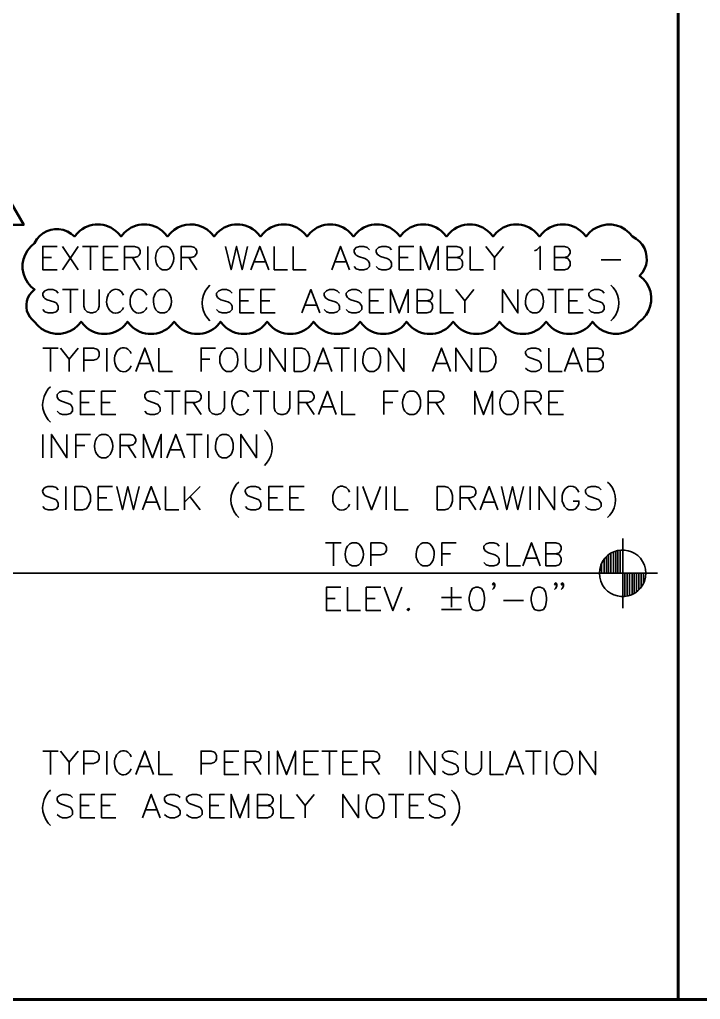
# Model space of a CAD drawing. Header units: inches. Extents: x 5 to 516, y -193 to 129.
# Drawn here: x 344.64 to 348.3, y -46.93 to -41.66 of the extents above; entities that cross this region are included whole.
import ezdxf

# ---------------------------------------------------------------- set-up
doc = ezdxf.new("R2010")
doc.units = ezdxf.units.IN
doc.header["$MEASUREMENT"] = 0
doc.layers.add('PDF5_Geometry', color=7, linetype='Continuous')

msp = doc.modelspace()

# ---------------------------------------------------------------- linework, layer by layer
at = {"layer": 'PDF5_Geometry', "lineweight": 15}
msp.add_lwpolyline([(348.1788055, -46.9256771), (348.1788055, -24.4323416)], dxfattribs=at)
at = {"layer": 'PDF5_Geometry', "lineweight": 60}
msp.add_lwpolyline([(348.1788055, -46.9256782), (348.1788055, -24.4323428)], close=True, dxfattribs=at)
at = {"layer": 'PDF5_Geometry', "lineweight": 50}
msp.add_lwpolyline([(344.5154729, -42.5145654), (344.6599174, -42.7623432), (344.3710284, -42.7623432)], close=True, dxfattribs=at)
for points in [[(344.9499182, -42.8045657), (344.9332515, -42.8245657), (344.9154737, -42.8101213), (344.8954737, -42.7978991)], [(345.1999182, -42.8045657), (345.1832515, -42.8245657), (345.1654738, -42.8045657)], [(345.4499182, -42.8045657), (345.4332515, -42.8245657), (345.4154738, -42.8045657)], [(345.6999183, -42.8045657), (345.6832516, -42.8245657), (345.6654738, -42.8045657), (345.6454738, -42.7878991), (345.6221405, -42.7745657)], [(345.9499183, -42.8045657), (345.9332516, -42.8245657), (345.9154738, -42.8045657)], [(346.1999183, -42.8045657), (346.1832516, -42.8245657), (346.1654738, -42.8045657)], [(346.4499183, -42.8045657), (346.4332516, -42.8245657), (346.4154739, -42.8045657)], [(346.6999183, -42.8045657), (346.6832516, -42.8245657), (346.6654739, -42.8045657)], [(346.9499184, -42.8045657), (346.9332517, -42.8245657), (346.9154739, -42.8045657)], [(347.1999184, -42.8045657), (347.1832517, -42.8245657), (347.1654739, -42.8045657)], [(347.4499183, -42.8045657), (347.4332517, -42.8245657), (347.4154738, -42.8045657)], [(347.7199183, -42.7878991), (347.6999183, -42.8045657), (347.6832517, -42.8245657), (347.6654738, -42.8045657)], [(347.9521407, -42.836788), (347.9332517, -42.8245657), (347.9154739, -42.8045657)], [(344.7299182, -42.8401213), (344.7176959, -42.8601213), (344.6976959, -42.8778991)], [(348.0076963, -43.0734547), (347.9910295, -43.0534547), (347.9710294, -43.036788), (347.9854741, -43.0190102), (347.9976961, -42.9990102)], [(344.6810293, -43.0734547), (344.6976959, -43.0934547), (344.7176959, -43.1101213), (344.7032515, -43.1234547), (344.6899182, -43.1390102)], [(344.7032515, -43.2701213), (344.7176959, -43.2834547), (344.7354737, -43.3034547)], [(344.9310293, -43.3212325), (344.9510293, -43.3034547), (344.967696, -43.2834547), (344.9854737, -43.3034547)], [(345.2010293, -43.3034547), (345.217696, -43.2834547), (345.2354738, -43.3034547)], [(345.4510293, -43.3034547), (345.467696, -43.2834547), (345.4854738, -43.3034547)], [(345.7010293, -43.3034547), (345.717696, -43.2834547), (345.7354738, -43.3034547)], [(345.9510293, -43.3034547), (345.967696, -43.2834547), (345.9854738, -43.3034547)], [(346.2010294, -43.3034547), (346.2176961, -43.2834547), (346.2354738, -43.3034547)], [(346.4510294, -43.3034547), (346.4676961, -43.2834547), (346.4854739, -43.3034547)], [(346.7010294, -43.3034547), (346.7176961, -43.2834547), (346.7354739, -43.3034547)], [(346.9510294, -43.3034547), (346.9676961, -43.2834547), (346.9854739, -43.3034547)], [(347.2010294, -43.3034547), (347.2176961, -43.2834547), (347.2354739, -43.3034547)], [(347.4510296, -43.3034547), (347.4676962, -43.2834547), (347.4854741, -43.3034547)], [(347.7010296, -43.3034547), (347.7176962, -43.2834547), (347.7354741, -43.3034547), (347.7554738, -43.3212325)], [(347.9510297, -43.3034547), (347.9676962, -43.2834547), (347.9888073, -43.266788)]]:
    msp.add_lwpolyline(points, dxfattribs=at)
at = {"layer": 'PDF5_Geometry', "lineweight": 35}
for points in [[(344.8388053, -43.0034547), (344.7621386, -43.0034547), (344.7621386, -42.8778992), (344.8388053, -42.8778992)], [(344.8688054, -42.8778986), (344.9521388, -43.0034542)], [(344.9521388, -42.8778986), (344.8688054, -43.0034542)], [(344.9754723, -42.8778986), (345.0599168, -42.8778986)], [(345.0176951, -42.8778986), (345.0176951, -43.0034542)], [(345.1665833, -43.0034547), (345.0888056, -43.0034547), (345.0888056, -42.8778992), (345.1665833, -42.8778992)], [(345.2021388, -43.0034547), (345.2021388, -42.8778992), (345.2554721, -42.8778992), (345.2732499, -42.8845658), (345.2799166, -42.8901214), (345.2854721, -42.9023436), (345.2854721, -42.9145659), (345.2799166, -42.925677), (345.2732499, -42.9323436), (345.2554721, -42.9378992), (345.2021388, -42.9378992)], [(345.3276949, -42.8778986), (345.3276949, -43.0034542)], [(345.4410285, -42.8845653), (345.4288063, -42.8778986), (345.4043619, -42.8778986), (345.3932507, -42.8845653), (345.3810285, -42.8967875)], [(345.5065844, -43.0034547), (345.5065844, -42.8778992), (345.5599178, -42.8778992), (345.5776956, -42.8845658), (345.5832511, -42.8901214), (345.5899178, -42.9023436), (345.5899178, -42.9145659), (345.5832511, -42.925677), (345.5776956, -42.9323436), (345.5599178, -42.9378992), (345.5065844, -42.9378992)], [(345.7443616, -42.8778986), (345.7743616, -43.0034542), (345.8043616, -42.8778986), (345.8332505, -43.0034542), (345.8632505, -42.8778986)], [(345.8810284, -43.0034547), (345.9288062, -42.8778992), (345.9765839, -43.0034547)], [(346.0065845, -42.8778986), (346.0065845, -43.0034542), (346.0776956, -43.0034542)], [(346.1076949, -42.8778986), (346.1076949, -43.0034542), (346.178806, -43.0034542)], [(346.3154744, -43.0034547), (346.3632522, -42.8778992), (346.41103, -43.0034547)], [(346.5188074, -42.8967879), (346.5065852, -42.8845657), (346.4888074, -42.877899), (346.4643629, -42.877899), (346.4465852, -42.8845657), (346.435474, -42.8967879), (346.435474, -42.907899), (346.4410296, -42.9201212), (346.4465852, -42.9256768), (346.4588074, -42.9323434), (346.4943629, -42.9434546), (346.5065852, -42.9501212), (346.5121407, -42.9556768), (346.5188074, -42.967899), (346.5188074, -42.9856768), (346.5065852, -42.997899), (346.4888074, -43.0034546), (346.4643629, -43.0034546), (346.4465852, -42.997899), (346.435474, -42.9856768)], [(346.6376948, -42.8967879), (346.6254726, -42.8845657), (346.6076948, -42.877899), (346.5843615, -42.877899), (346.5665837, -42.8845657), (346.5543615, -42.8967879), (346.5543615, -42.907899), (346.5599171, -42.9201212), (346.5665837, -42.9256768), (346.5776948, -42.9323434), (346.6132504, -42.9434546), (346.6254726, -42.9501212), (346.6321393, -42.9556768), (346.6376948, -42.967899), (346.6376948, -42.9856768), (346.6254726, -42.997899), (346.6076948, -43.0034546), (346.5843615, -43.0034546), (346.5665837, -42.997899), (346.5543615, -42.9856768)], [(346.7565832, -43.0034547), (346.6788054, -43.0034547), (346.6788054, -42.8778992), (346.7565832, -42.8778992)], [(346.7921409, -43.0034547), (346.7921409, -42.8778992), (346.8399187, -43.0034547), (346.8876965, -42.8778992), (346.8876965, -43.0034547)], [(346.9354741, -43.0034547), (346.9354741, -42.8778992), (346.9888074, -42.8778992), (347.0065852, -42.8845658), (347.0132519, -42.8901214), (347.0188074, -42.9023436), (347.0188074, -42.9145659), (347.0132519, -42.925677), (347.0065852, -42.9323436), (346.9888074, -42.9378992), (346.9354741, -42.9378992)], [(347.059918, -42.8778986), (347.059918, -43.0034542), (347.1321402, -43.0034542)], [(347.1443613, -42.8778986), (347.1910279, -42.9378986), (347.1910279, -43.0034542)], [(347.2388053, -42.8778986), (347.1910275, -42.9378986)], [(347.405472, -42.9023432), (347.4176942, -42.8967877), (347.435472, -42.8778988), (347.435472, -43.0034543)], [(347.513251, -43.0034547), (347.513251, -42.8778992), (347.5665843, -42.8778992), (347.5843621, -42.8845658), (347.5910288, -42.8901214), (347.5965843, -42.9023436), (347.5965843, -42.9145659), (347.5910288, -42.925677), (347.5843621, -42.9323436), (347.5665843, -42.9378992), (347.513251, -42.9378992)], [(344.7621386, -42.937899), (344.8088053, -42.937899)], [(345.0888056, -42.937899), (345.1365833, -42.937899)], [(345.2443616, -42.937899), (345.2854727, -43.0034546)], [(345.547695, -42.937899), (345.5899172, -43.0034546)], [(345.8988077, -42.961232), (345.9588077, -42.961232)], [(346.3343614, -42.961232), (346.3932503, -42.961232)], [(346.6788054, -42.937899), (346.7265832, -42.937899)], [(346.9888053, -42.937899), (347.006583, -42.9434546), (347.0132497, -42.9501213), (347.0188053, -42.9612324), (347.0188053, -42.9801213), (347.0132497, -42.9912324), (347.006583, -42.997899), (346.9888053, -43.0034546), (346.9354719, -43.0034546)], [(347.5665844, -42.937899), (347.5843622, -42.9434546), (347.5910289, -42.9501213), (347.5965844, -42.9612324), (347.5965844, -42.9801213), (347.5910289, -42.9912324), (347.5843622, -42.997899), (347.5665844, -43.0034546), (347.5132511, -43.0034546)], [(347.763251, -42.9501213), (347.8699177, -42.9501213)], [(345.4043619, -43.0034542), (345.4288063, -43.0034542), (345.4410285, -42.9978986)], [(344.8454719, -43.1290097), (344.8332497, -43.1167875), (344.8154719, -43.1101208), (344.7910275, -43.1101208), (344.7732497, -43.1167875), (344.7621386, -43.1290097), (344.7621386, -43.1401208), (344.7676941, -43.1523431), (344.7732497, -43.1578986), (344.7854719, -43.1645653), (344.8210275, -43.1756764), (344.8332497, -43.1823431), (344.8388053, -43.1878986), (344.8454719, -43.2001208), (344.8454719, -43.2178986), (344.8332497, -43.2301208), (344.8154719, -43.2356764), (344.7910275, -43.2356764), (344.7732497, -43.2301208), (344.7621386, -43.2178986)], [(344.8688054, -43.1101216), (344.9521388, -43.1101216)], [(344.9110282, -43.1101216), (344.9110282, -43.2356772)], [(344.982141, -43.1101216), (344.982141, -43.2001216), (344.9876965, -43.2178994), (344.9999187, -43.2301216), (345.0176965, -43.2356772), (345.0299187, -43.2356772), (345.0476965, -43.2301216), (345.0599187, -43.2178994), (345.0654743, -43.2001216), (345.0654743, -43.1101216)], [(345.4288068, -43.1167883), (345.4165845, -43.1101216), (345.3932512, -43.1101216), (345.381029, -43.1167883), (345.3688068, -43.1290105)], [(345.6610283, -43.0867881), (345.6488061, -43.0990103)], [(345.779918, -43.1290097), (345.7676958, -43.1167875), (345.749918, -43.1101208), (345.7265846, -43.1101208), (345.7088069, -43.1167875), (345.6965846, -43.1290097), (345.6965846, -43.1401208), (345.7021402, -43.1523431), (345.7088069, -43.1578986), (345.719918, -43.1645653), (345.7565847, -43.1756764), (345.7676958, -43.1823431), (345.7743624, -43.1878986), (345.779918, -43.2001208), (345.779918, -43.2178986), (345.7676958, -43.2301208), (345.749918, -43.2356764), (345.7265846, -43.2356764), (345.7088069, -43.2301208), (345.6965846, -43.2178986)], [(345.8988052, -43.2356769), (345.8221385, -43.2356769), (345.8221385, -43.1101213), (345.8988052, -43.1101213)], [(346.0121396, -43.2356769), (345.9343618, -43.2356769), (345.9343618, -43.1101213), (346.0121396, -43.1101213)], [(346.1554719, -43.2356769), (346.2032496, -43.1101213), (346.2510274, -43.2356769)], [(346.3576949, -43.1290097), (346.3454727, -43.1167875), (346.3276949, -43.1101208), (346.3043616, -43.1101208), (346.2865838, -43.1167875), (346.2743616, -43.1290097), (346.2743616, -43.1401208), (346.2799171, -43.1523431), (346.2865838, -43.1578986), (346.2976949, -43.1645653), (346.3343616, -43.1756764), (346.3454727, -43.1823431), (346.3521393, -43.1878986), (346.3576949, -43.2001208), (346.3576949, -43.2178986), (346.3454727, -43.2301208), (346.3276949, -43.2356764), (346.3043616, -43.2356764), (346.2865838, -43.2301208), (346.2743616, -43.2178986)], [(346.4765846, -43.1290097), (346.4643624, -43.1167875), (346.4465846, -43.1101208), (346.4232513, -43.1101208), (346.4054735, -43.1167875), (346.3932513, -43.1290097), (346.3932513, -43.1401208), (346.3999179, -43.1523431), (346.4054735, -43.1578986), (346.4176957, -43.1645653), (346.4532513, -43.1756764), (346.4643624, -43.1823431), (346.4710291, -43.1878986), (346.4765846, -43.2001208), (346.4765846, -43.2178986), (346.4643624, -43.2301208), (346.4465846, -43.2356764), (346.4232513, -43.2356764), (346.4054735, -43.2301208), (346.3932513, -43.2178986)], [(346.5954741, -43.2356769), (346.5188074, -43.2356769), (346.5188074, -43.1101213), (346.5954741, -43.1101213)], [(346.6321406, -43.2356769), (346.6321406, -43.1101213), (346.6788073, -43.2356769), (346.7265851, -43.1101213), (346.7265851, -43.2356769)], [(346.7743616, -43.2356769), (346.7743616, -43.1101213), (346.8276949, -43.1101213), (346.8465838, -43.116788), (346.8521394, -43.1223435), (346.8576949, -43.1345657), (346.8576949, -43.146788), (346.8521394, -43.1578991), (346.8465838, -43.1645657), (346.8276949, -43.1701213), (346.7743616, -43.1701213)], [(346.8999177, -43.1101216), (346.8999177, -43.2356772), (346.9710288, -43.2356772)], [(346.9832511, -43.1101216), (347.0310288, -43.1701216), (347.0310288, -43.2356772)], [(347.0788072, -43.1101216), (347.0310295, -43.1701216)], [(347.2332511, -43.2356769), (347.2332511, -43.1101213), (347.3165844, -43.2356769), (347.3165844, -43.1101213)], [(347.4299169, -43.1167883), (347.4176946, -43.1101216), (347.3943613, -43.1101216), (347.3821391, -43.1167883), (347.3699168, -43.1290105)], [(347.4776946, -43.1101216), (347.561028, -43.1101216)], [(347.5188075, -43.1101216), (347.5188075, -43.2356772)], [(347.6676946, -43.2356769), (347.5910279, -43.2356769), (347.5910279, -43.1101213), (347.6676946, -43.1101213)], [(347.7810281, -43.1290097), (347.7688059, -43.1167875), (347.7510281, -43.1101208), (347.7276947, -43.1101208), (347.709917, -43.1167875), (347.6976947, -43.1290097), (347.6976947, -43.1401208), (347.7032503, -43.1523431), (347.709917, -43.1578986), (347.7210281, -43.1645653), (347.7576947, -43.1756764), (347.7688059, -43.1823431), (347.7754725, -43.1878986), (347.7810281, -43.2001208), (347.7810281, -43.2178986), (347.7688059, -43.2301208), (347.7510281, -43.2356764), (347.7276947, -43.2356764), (347.709917, -43.2301208), (347.6976947, -43.2178986)], [(347.8165845, -43.0867881), (347.8288067, -43.0990103)], [(345.8221385, -43.1701214), (345.8688052, -43.1701214)], [(345.9343618, -43.1701214), (345.9821396, -43.1701214)], [(346.5188074, -43.1701214), (346.5665852, -43.1701214)], [(346.827695, -43.1701214), (346.8465839, -43.175677), (346.8521395, -43.1823436), (346.857695, -43.1945659), (346.857695, -43.2123437), (346.8521395, -43.2234548), (346.8465839, -43.2301214), (346.827695, -43.235677), (346.7743617, -43.235677)], [(347.5910279, -43.1701214), (347.6376946, -43.1701214)], [(345.1788068, -43.2301215), (345.1899179, -43.2178993), (345.1965846, -43.2056771)], [(345.3032507, -43.2301215), (345.315473, -43.2178993), (345.3210285, -43.2056771)], [(345.3932512, -43.2356772), (345.4165845, -43.2356772), (345.4288068, -43.2301216)], [(346.1732512, -43.1945657), (346.2321401, -43.1945657)], [(347.3943613, -43.2356772), (347.4176946, -43.2356772), (347.4299169, -43.2301216)], [(345.6488061, -43.265677), (345.6610283, -43.2778992)], [(347.8288067, -43.265677), (347.8165845, -43.2778992)], [(344.7621386, -43.4245657), (344.8454719, -43.4245657)], [(344.8032514, -43.4245657), (344.8032514, -43.5501213)], [(344.8565848, -43.4245657), (344.9043626, -43.4845657), (344.9043626, -43.5501213)], [(344.9521388, -43.4245657), (344.904361, -43.4845657)], [(344.982141, -43.5501213), (344.982141, -43.4245657), (345.0354743, -43.4245657), (345.0532521, -43.4301212), (345.0599187, -43.4367879), (345.0654743, -43.447899), (345.0654743, -43.4667879), (345.0599187, -43.477899), (345.0532521, -43.4845657), (345.0354743, -43.4901212), (344.982141, -43.4901212)], [(345.1065849, -43.4245657), (345.1065849, -43.5501213)], [(345.2376952, -43.4545656), (345.2321396, -43.4423434), (345.2199174, -43.4301212)], [(345.2621386, -43.5501213), (345.3099164, -43.4245657), (345.3576942, -43.5501213)], [(345.3865848, -43.4245657), (345.3865848, -43.5501213), (345.458807, -43.5501213)], [(345.6132513, -43.5501213), (345.6132513, -43.4245657), (345.6910291, -43.4245657)], [(345.7854736, -43.4301213), (345.7743625, -43.4245657), (345.7499181, -43.4245657), (345.738807, -43.4301213), (345.7265847, -43.4423435)], [(345.8510285, -43.4245657), (345.8510285, -43.5134546), (345.8576951, -43.5323435), (345.8688062, -43.5434546), (345.8876951, -43.5501213), (345.8988063, -43.5501213), (345.916584, -43.5434546), (345.9288063, -43.5323435), (345.9343618, -43.5134546), (345.9343618, -43.4245657)], [(345.982141, -43.5501213), (345.982141, -43.4245657), (346.0654744, -43.5501213), (346.0654744, -43.4245657)], [(346.2210281, -43.5501213), (346.2688059, -43.4245657), (346.3154726, -43.5501213)], [(346.327695, -43.4245657), (346.4110283, -43.4245657)], [(346.3699178, -43.4245657), (346.3699178, -43.5501213)], [(346.4410282, -43.4245657), (346.4410282, -43.5501213)], [(346.5188074, -43.5501213), (346.5421407, -43.5501213), (346.5543629, -43.5434546), (346.5665852, -43.5323435), (346.5721407, -43.5201213), (346.5776963, -43.5023435), (346.5776963, -43.4723435), (346.5721407, -43.4545657), (346.5665852, -43.4423435), (346.5543629, -43.4301213), (346.5421407, -43.4245657), (346.5188074, -43.4245657), (346.5065852, -43.4301213), (346.4943629, -43.4423435)], [(346.6199178, -43.5501213), (346.6199178, -43.4245657), (346.7032511, -43.5501213), (346.7032511, -43.4245657)], [(346.8576949, -43.5501213), (346.9054727, -43.4245657), (346.9532505, -43.5501213)], [(346.9832511, -43.5501213), (346.9832511, -43.4245657), (347.0665844, -43.5501213), (347.0665844, -43.4245657)], [(347.4421405, -43.4423436), (347.4299183, -43.4301214), (347.4121405, -43.4245658), (347.3876961, -43.4245658), (347.3699183, -43.4301214), (347.3576961, -43.4423436), (347.3576961, -43.4545658), (347.3643627, -43.4667881), (347.3699183, -43.4723436), (347.3821405, -43.4778992), (347.4176961, -43.4901214), (347.4299183, -43.495677), (347.4354739, -43.5023436), (347.4421405, -43.5134547), (347.4421405, -43.5323436), (347.4299183, -43.5434547), (347.4121405, -43.5501214), (347.3876961, -43.5501214), (347.3699183, -43.5434547), (347.3576961, -43.5323436)], [(347.4832511, -43.4245657), (347.4832511, -43.5501213), (347.5543622, -43.5501213)], [(347.5665844, -43.5501213), (347.6143622, -43.4245657), (347.66214, -43.5501213)], [(347.6921405, -43.5501213), (347.6921405, -43.4245657), (347.7454739, -43.4245657), (347.7632517, -43.4301212), (347.7688072, -43.4367879), (347.7754739, -43.447899), (347.7754739, -43.4601212), (347.7688072, -43.4723435), (347.7632517, -43.477899), (347.7454739, -43.4845657), (347.6921405, -43.4845657)], [(345.6132513, -43.4845658), (345.6610291, -43.4845658)], [(347.745474, -43.4845658), (347.7632517, -43.4901214), (347.7688073, -43.4956769), (347.775474, -43.5078992), (347.775474, -43.5256769), (347.7688073, -43.5378992), (347.7632517, -43.5434547), (347.745474, -43.5501214), (347.6921406, -43.5501214)], [(345.2799179, -43.5078991), (345.3388068, -43.5078991)], [(345.7499181, -43.5501213), (345.7743625, -43.5501213), (345.7854736, -43.5434546)], [(346.2388052, -43.5078991), (346.2976941, -43.5078991)], [(346.8754743, -43.5078991), (346.9354743, -43.5078991)], [(347.5843615, -43.5078991), (347.6443615, -43.5078991)], [(344.8032514, -43.6334546), (344.7910292, -43.6445657)], [(344.9221389, -43.6745657), (344.9110278, -43.6623435), (344.8921389, -43.656788), (344.8688055, -43.656788), (344.8510278, -43.6623435), (344.8388055, -43.6745657), (344.8388055, -43.686788), (344.8454722, -43.6990102), (344.8510278, -43.7045657), (344.86325, -43.7101213), (344.8988055, -43.7223435), (344.9110278, -43.7278991), (344.9165833, -43.7345657), (344.9221389, -43.7456768), (344.9221389, -43.7645657), (344.9110278, -43.7756768), (344.8921389, -43.7823435), (344.8688055, -43.7823435), (344.8510278, -43.7756768), (344.8388055, -43.7645657)], [(345.0410283, -43.7823437), (344.9643616, -43.7823437), (344.9643616, -43.6567881), (345.0410283, -43.6567881)], [(345.1543616, -43.7823437), (345.0776949, -43.7823437), (345.0776949, -43.6567881), (345.1543616, -43.6567881)], [(345.3932512, -43.6745657), (345.381029, -43.6623435), (345.3632512, -43.656788), (345.3388067, -43.656788), (345.321029, -43.6623435), (345.3099179, -43.6745657), (345.3099179, -43.686788), (345.3154734, -43.6990102), (345.321029, -43.7045657), (345.3332512, -43.7101213), (345.3688068, -43.7223435), (345.381029, -43.7278991), (345.3865845, -43.7345657), (345.3932512, -43.7456768), (345.3932512, -43.7645657), (345.381029, -43.7756768), (345.3632512, -43.7823435), (345.3388067, -43.7823435), (345.321029, -43.7756768), (345.3099179, -43.7645657)], [(345.4165847, -43.6567878), (345.4999181, -43.6567878)], [(345.4588075, -43.6567878), (345.4588075, -43.7823434)], [(345.529918, -43.7823437), (345.529918, -43.6567881), (345.5832513, -43.6567881), (345.6010291, -43.6623436), (345.6076957, -43.6690103), (345.6132513, -43.6812325), (345.6132513, -43.6923436), (345.6076957, -43.7045659), (345.6010291, -43.7101214), (345.5832513, -43.7167881), (345.529918, -43.7167881)], [(345.6554718, -43.6567878), (345.6554718, -43.7456767), (345.6610274, -43.7645656), (345.6732496, -43.7756767), (345.6910274, -43.7823434), (345.7021385, -43.7823434), (345.7199163, -43.7756767), (345.7321385, -43.7645656), (345.7388052, -43.7456767), (345.7388052, -43.6567878)], [(345.8932512, -43.6567878), (345.9765846, -43.6567878)], [(345.9343618, -43.6567878), (345.9343618, -43.7823434)], [(346.0065845, -43.6567878), (346.0065845, -43.7456767), (346.01214, -43.7645656), (346.0243623, -43.7756767), (346.04214, -43.7823434), (346.0543623, -43.7823434), (346.0721401, -43.7756767), (346.0832512, -43.7645656), (346.0899178, -43.7456767), (346.0899178, -43.6567878)], [(346.1376948, -43.7823437), (346.1376948, -43.6567881), (346.1910281, -43.6567881), (346.2088059, -43.6623436), (346.2143615, -43.6690103), (346.2210281, -43.6812325), (346.2210281, -43.6923436), (346.2143615, -43.7045659), (346.2088059, -43.7101214), (346.1910281, -43.7167881), (346.1376948, -43.7167881)], [(346.2443617, -43.7823437), (346.2921394, -43.6567881), (346.3399172, -43.7823437)], [(346.3699178, -43.6567878), (346.3699178, -43.7823434), (346.4410289, -43.7823434)], [(346.5954721, -43.7823437), (346.5954721, -43.6567881), (346.6732499, -43.6567881)], [(346.733251, -43.7823434), (346.7565844, -43.7823434), (346.7688066, -43.7756767), (346.7810288, -43.7645656), (346.7865844, -43.7523434), (346.7921399, -43.7345656), (346.7921399, -43.7045656), (346.7865844, -43.6867878), (346.7810288, -43.6745656), (346.7688066, -43.6623434), (346.7565844, -43.6567878), (346.733251, -43.6567878), (346.7210288, -43.6623434), (346.7088066, -43.6745656)], [(346.8343614, -43.7823437), (346.8343614, -43.6567881), (346.8876948, -43.6567881), (346.9054725, -43.6623436), (346.9110281, -43.6690103), (346.9176948, -43.6812325), (346.9176948, -43.6923436), (346.9110281, -43.7045659), (346.9054725, -43.7101214), (346.8876948, -43.7167881), (346.8343614, -43.7167881)], [(347.0843614, -43.7823437), (347.0843614, -43.6567881), (347.1321392, -43.7823437), (347.179917, -43.6567881), (347.179917, -43.7823437)], [(347.2932513, -43.6623434), (347.281029, -43.6567878), (347.2565846, -43.6567878), (347.2454735, -43.6623434), (347.2332513, -43.6745656)], [(347.357695, -43.7823437), (347.357695, -43.6567881), (347.4121394, -43.6567881), (347.4299172, -43.6623436), (347.4354728, -43.6690103), (347.4421394, -43.6812325), (347.4421394, -43.6923436), (347.4354728, -43.7045659), (347.4299172, -43.7101214), (347.4121394, -43.7167881), (347.357695, -43.7167881)], [(347.5610289, -43.7823437), (347.4832511, -43.7823437), (347.4832511, -43.6567881), (347.5610289, -43.6567881)], [(345.8688055, -43.686788), (345.86325, -43.6745658), (345.8510277, -43.6623436)], [(344.9643616, -43.7167879), (345.0121394, -43.7167879)], [(345.0776949, -43.7167879), (345.1243616, -43.7167879)], [(345.5710285, -43.7167879), (345.6132508, -43.7823435)], [(346.1788054, -43.7167879), (346.2210276, -43.7823435)], [(346.2621387, -43.7401212), (346.3221387, -43.7401212)], [(346.5954721, -43.7167879), (346.6432499, -43.7167879)], [(346.8754743, -43.7167879), (346.9176965, -43.7823435)], [(347.3999178, -43.7167879), (347.44214, -43.7823435)], [(347.4832511, -43.7167879), (347.5310289, -43.7167879)], [(344.7910292, -43.8112324), (344.8032514, -43.8234546)], [(347.2565846, -43.7823434), (347.281029, -43.7823434), (347.2932513, -43.7756767)], [(345.9532511, -43.865677), (345.9643622, -43.8767881)], [(344.7621386, -43.8890102), (344.7621386, -44.0145658)], [(344.8088056, -44.0145658), (344.8088056, -43.8890102), (344.892139, -44.0145658), (344.892139, -43.8890102)], [(344.9399182, -44.0145658), (344.9399182, -43.8890102), (345.017696, -43.8890102)], [(345.1132505, -43.8945658), (345.1010282, -43.8890102), (345.0776949, -43.8890102), (345.0654727, -43.8945658), (345.0532504, -43.906788)], [(345.1788053, -44.0145658), (345.1788053, -43.8890102), (345.2321386, -43.8890102), (345.2499164, -43.8945658), (345.255472, -43.9012324), (345.2621386, -43.9134546), (345.2621386, -43.9245658), (345.255472, -43.936788), (345.2499164, -43.9423435), (345.2321386, -43.9490102), (345.1788053, -43.9490102)], [(345.3032515, -44.0145658), (345.3032515, -43.8890102), (345.3510292, -44.0145658), (345.398807, -43.8890102), (345.398807, -44.0145658)], [(345.4288053, -44.0145658), (345.4765831, -43.8890102), (345.5243609, -44.0145658)], [(345.5354722, -43.8890102), (345.6188055, -43.8890102)], [(345.5776949, -43.8890102), (345.5776949, -44.0145658)], [(345.6488077, -43.8890102), (345.6488077, -44.0145658)], [(345.7265846, -44.0145658), (345.7499179, -44.0145658), (345.7621401, -44.0078991), (345.7743623, -43.996788), (345.7799179, -43.9845658), (345.7854735, -43.966788), (345.7854735, -43.936788), (345.7799179, -43.9190102), (345.7743623, -43.906788), (345.7621401, -43.8945658), (345.7499179, -43.8890102), (345.7265846, -43.8890102), (345.7143623, -43.8945658), (345.7021401, -43.906788)], [(345.827695, -44.0145658), (345.827695, -43.8890102), (345.9110283, -44.0145658), (345.9110283, -43.8890102)], [(344.9399182, -43.9490103), (344.987696, -43.9490103)], [(345.2199181, -43.9490103), (345.2621403, -44.0145659)], [(345.4465846, -43.9723436), (345.5065846, -43.9723436)], [(345.0776949, -44.0145658), (345.1010282, -44.0145658), (345.1132505, -44.0078991)], [(345.9643622, -44.0434548), (345.9532511, -44.055677)], [(344.8454719, -44.1867881), (344.8332497, -44.1745658), (344.8154719, -44.1690103)], [(344.8865848, -44.1690102), (344.8865848, -44.2934546)], [(345.1365845, -44.2934546), (345.0599178, -44.2934546), (345.0599178, -44.1690102), (345.1365845, -44.1690102)], [(345.1610282, -44.1690102), (345.1899171, -44.2934546), (345.2199171, -44.1690102), (345.2499171, -44.2934546), (345.2799171, -44.1690102)], [(345.297695, -44.2934546), (345.3454728, -44.1690102), (345.3932506, -44.2934546)], [(345.4221389, -44.1690102), (345.4221389, -44.2934546), (345.4943611, -44.2934546)], [(345.5243615, -44.1690102), (345.5243615, -44.2934546)], [(345.6076948, -44.1690102), (345.5243615, -44.2523435)], [(345.8154744, -44.1445659), (345.8043632, -44.1567881)], [(345.9343618, -44.1867881), (345.9232507, -44.1745658), (345.9054729, -44.1690103)], [(346.0543624, -44.2934546), (345.9765846, -44.2934546), (345.9765846, -44.1690102), (346.0543624, -44.1690102)], [(346.1665845, -44.2934546), (346.0899178, -44.2934546), (346.0899178, -44.1690102), (346.1665845, -44.1690102)], [(346.4110283, -44.1990104), (346.4054728, -44.1867881), (346.3932506, -44.1745659)], [(346.4532511, -44.1690102), (346.4532511, -44.2934546)], [(346.483251, -44.1690102), (346.5299177, -44.2934546), (346.5776955, -44.1690102)], [(346.6076949, -44.1690102), (346.6076949, -44.2934546)], [(346.6554719, -44.1690102), (346.6554719, -44.2934546), (346.726583, -44.2934546)], [(347.0065846, -44.2934546), (347.0065846, -44.1690102), (347.0599179, -44.1690102), (347.0788068, -44.1745657), (347.0843624, -44.1812324), (347.0899179, -44.1923435), (347.0899179, -44.2045657), (347.0843624, -44.216788), (347.0788068, -44.2223435), (347.0599179, -44.2290102), (347.0065846, -44.2290102)], [(347.1143614, -44.2934546), (347.1621391, -44.1690102), (347.2088058, -44.2934546)], [(347.2276946, -44.1690102), (347.2565835, -44.2934546), (347.2865835, -44.1690102), (347.3165835, -44.2934546), (347.3465835, -44.1690102)], [(347.3821407, -44.1690102), (347.3821407, -44.2934546)], [(347.4299177, -44.2934546), (347.4299177, -44.1690102), (347.513251, -44.2934546), (347.513251, -44.1690102)], [(347.6443613, -44.1990104), (347.6376946, -44.1867881), (347.6265835, -44.1745659)], [(347.763251, -44.1867881), (347.7510288, -44.1745658), (347.733251, -44.1690103), (347.7099177, -44.1690103), (347.6921399, -44.1745658), (347.6799177, -44.1867881), (347.6799177, -44.1990103), (347.6854732, -44.2101214), (347.6921399, -44.2167881), (347.703251, -44.2223436), (347.7399177, -44.2345658), (347.7510288, -44.2401214), (347.7576955, -44.2467881), (347.763251, -44.2578992), (347.763251, -44.275677), (347.7510288, -44.2878992), (347.733251, -44.2934547), (347.7099177, -44.2934547), (347.6921399, -44.2878992), (347.6799177, -44.275677)], [(347.7988074, -44.1445659), (347.8110296, -44.1567881)], [(344.7732497, -44.2167881), (344.7854719, -44.2223436), (344.8210275, -44.2345658), (344.8332497, -44.2401214), (344.8388053, -44.2467881), (344.8454719, -44.2578992), (344.8454719, -44.275677), (344.8332497, -44.2878992), (344.8154719, -44.2934547), (344.7910275, -44.2934547), (344.7732497, -44.2878992), (344.7621386, -44.275677)], [(345.0599178, -44.2290103), (345.1065845, -44.2290103)], [(345.5532515, -44.2223436), (345.6076959, -44.2934547)], [(345.8632507, -44.2167881), (345.8754729, -44.2223436), (345.9110285, -44.2345658), (345.9232507, -44.2401214), (345.9288063, -44.2467881), (345.9343618, -44.2578992), (345.9343618, -44.275677), (345.9232507, -44.2878992), (345.9054729, -44.2934547), (345.8810285, -44.2934547), (345.8632507, -44.2878992), (345.8510285, -44.275677)], [(345.9765846, -44.2290103), (346.0243624, -44.2290103)], [(346.0899178, -44.2290103), (346.1376956, -44.2290103)], [(346.327695, -44.1990104), (346.3221394, -44.2167881), (346.3221394, -44.2467881)], [(347.0488073, -44.2290103), (347.0899185, -44.2934547)], [(347.5543613, -44.2167881), (347.5543613, -44.2467881), (347.561028, -44.2645659), (347.5665835, -44.275677), (347.5788058, -44.2878992), (347.591028, -44.2934548), (347.6143613, -44.2934548), (347.6265835, -44.2878992), (347.6376946, -44.275677), (347.6443613, -44.2645659), (347.6443613, -44.2467881), (347.6143613, -44.2467881)], [(345.3154743, -44.2523435), (345.3754743, -44.2523435)], [(346.3932506, -44.2878992), (346.4054728, -44.275677), (346.4110283, -44.2645659)], [(347.1321407, -44.2523435), (347.1910296, -44.2523435)], [(345.8043632, -44.3234548), (345.8154744, -44.335677)], [(347.8110296, -44.3234548), (347.7988074, -44.335677)], [(347.8799186, -44.447899), (347.8799186, -44.8223435)], [(346.2821402, -44.4712325), (346.3654735, -44.4712325)], [(346.3243629, -44.4712325), (346.3243629, -44.595677)], [(346.4610289, -44.4767881), (346.4488067, -44.4712325), (346.4254733, -44.4712325), (346.4132511, -44.4767881), (346.4010289, -44.4890103)], [(346.5265837, -44.595677), (346.5265837, -44.4712326), (346.5799171, -44.4712326), (346.5976948, -44.4767881), (346.6032504, -44.4823437), (346.6099171, -44.4945659), (346.6099171, -44.5123437), (346.6032504, -44.5245659), (346.5976948, -44.5301215), (346.5799171, -44.5367881), (346.5265837, -44.5367881)], [(346.8421404, -44.4767881), (346.8299182, -44.4712325), (346.8054737, -44.4712325), (346.7943626, -44.4767881), (346.7821404, -44.4890103)], [(346.9076963, -44.595677), (346.9076963, -44.4712326), (346.984363, -44.4712326)], [(347.216584, -44.4890102), (347.2043617, -44.4767879), (347.186584, -44.4712324), (347.1632506, -44.4712324), (347.1454728, -44.4767879), (347.1332506, -44.4890102), (347.1332506, -44.5001213), (347.1388062, -44.5123435), (347.1454728, -44.5178991), (347.1576951, -44.5245657), (347.1932506, -44.5367879), (347.2043617, -44.5423435), (347.2110284, -44.5478991), (347.216584, -44.5601213), (347.216584, -44.5778991), (347.2043617, -44.5901213), (347.186584, -44.5956768), (347.1632506, -44.5956768), (347.1454728, -44.5901213), (347.1332506, -44.5778991)], [(347.2588067, -44.4712325), (347.2588067, -44.595677), (347.3299178, -44.595677)], [(347.3421401, -44.595677), (347.3888067, -44.4712326), (347.4365845, -44.595677)], [(347.466584, -44.595677), (347.466584, -44.4712326), (347.5199173, -44.4712326), (347.5376951, -44.4767881), (347.5443618, -44.4823437), (347.5499173, -44.4945659), (347.5499173, -44.5067881), (347.5443618, -44.5178992), (347.5376951, -44.5245659), (347.5199173, -44.5301215), (347.466584, -44.5301215)], [(346.9076963, -44.5301213), (346.954363, -44.5301213)], [(347.3599171, -44.5545659), (347.418806, -44.5545659)], [(347.5199174, -44.5301213), (347.5376952, -44.536788), (347.5443618, -44.5423435), (347.5499174, -44.5545657), (347.5499174, -44.5723435), (347.5443618, -44.5834546), (347.5376952, -44.5901213), (347.5199174, -44.5956769), (347.4665841, -44.5956769)], [(347.792141, -44.6345657), (347.792141, -44.5456768)], [(347.8043616, -44.6345657), (347.8043616, -44.5345657)], [(347.8165845, -44.6345657), (347.8165845, -44.526788)], [(347.8299172, -44.6345657), (347.8299172, -44.5201213)], [(347.8421401, -44.6345657), (347.8421401, -44.5156768)], [(347.854363, -44.6345657), (347.854363, -44.5123435)], [(347.8665836, -44.6345657), (347.8665836, -44.5112324)], [(346.4254733, -44.595677), (346.4488067, -44.595677), (346.4610289, -44.5901214)], [(346.8054737, -44.595677), (346.8299182, -44.595677), (346.8421404, -44.5901214)], [(347.7621403, -44.5923435), (347.7565847, -44.6134546), (347.7543625, -44.6345657), (347.7565847, -44.656788), (347.7621403, -44.6778991)], [(347.7665831, -44.6345657), (347.7665831, -44.5801213)], [(347.7799181, -44.6345657), (347.7799181, -44.5601213)], [(343.75325, -44.6345657), (348.0665836, -44.6345657)], [(348.0665845, -44.6345657), (347.69214, -44.6345657)], [(347.7543625, -44.6345657), (347.7543625, -44.6334546)], [(347.8921392, -44.6345657), (347.8921392, -44.7590102)], [(347.9043621, -44.6345657), (347.9043621, -44.7578991)], [(347.9165849, -44.6345657), (347.9165849, -44.7545657)], [(347.9299177, -44.6345657), (347.9299177, -44.7501213)], [(347.9421406, -44.6345657), (347.9421406, -44.7434546)], [(347.9543634, -44.6345657), (347.9543634, -44.7345657)], [(347.966584, -44.6345657), (347.966584, -44.7245657)], [(347.9799168, -44.6345657), (347.9799168, -44.7101213)], [(347.9921397, -44.6345657), (347.9921397, -44.6890102)], [(348.0021403, -44.656788), (348.0043625, -44.6345657), (348.0021403, -44.6134546)], [(348.0043625, -44.6345657), (348.0043625, -44.6334546)], [(346.3643622, -44.8356769), (346.2865844, -44.8356769), (346.2865844, -44.7101213), (346.3643622, -44.7101213)], [(346.3999177, -44.7101213), (346.3999177, -44.8356769), (346.4710288, -44.8356769)], [(346.5788059, -44.8356769), (346.5010281, -44.8356769), (346.5010281, -44.7101213), (346.5788059, -44.7101213)], [(346.5965843, -44.7101213), (346.644362, -44.8356769), (346.6921398, -44.7101213)], [(346.9599175, -44.7101213), (346.9599175, -44.8178991)], [(347.1921405, -44.6923437), (347.1854738, -44.6990104), (347.1799183, -44.6923437), (347.1854738, -44.6867882), (347.1921405, -44.6923437), (347.1921405, -44.7045659), (347.1854738, -44.7167882), (347.1799183, -44.7223437)], [(347.5254739, -44.6923437), (347.5188072, -44.6990104), (347.5132516, -44.6923437), (347.5188072, -44.6867882), (347.5254739, -44.6923437), (347.5254739, -44.7045659), (347.5188072, -44.7167882), (347.5132516, -44.7223437)], [(347.561028, -44.6923437), (347.5543613, -44.6990104), (347.5488057, -44.6923437), (347.5543613, -44.6867882), (347.561028, -44.6923437), (347.561028, -44.7045659), (347.5543613, -44.7167882), (347.5488057, -44.7223437)], [(346.9054719, -44.7645658), (347.0132497, -44.7645658)], [(346.2865844, -44.7701214), (346.3343622, -44.7701214)], [(346.5010281, -44.7701214), (346.5488059, -44.7701214)], [(347.2388053, -44.7823437), (347.3465831, -44.7823437)], [(346.9054719, -44.8290102), (347.0132497, -44.8290102)], [(344.7621386, -45.5912326), (344.8454719, -45.5912326)], [(344.8032514, -45.5912326), (344.8032514, -45.7167881)], [(344.8565848, -45.5912326), (344.9043626, -45.6512326), (344.9043626, -45.7167881)], [(344.9521388, -45.5912326), (344.904361, -45.6512326)], [(344.982141, -45.7167881), (344.982141, -45.5912325), (345.0354743, -45.5912325), (345.0532521, -45.5967881), (345.0599187, -45.6034548), (345.0654743, -45.6145659), (345.0654743, -45.6334548), (345.0599187, -45.6445659), (345.0532521, -45.6512325), (345.0354743, -45.6567881), (344.982141, -45.6567881)], [(345.1065849, -45.5912326), (345.1065849, -45.7167881)], [(345.2376952, -45.6212325), (345.2321396, -45.6090102), (345.2199174, -45.596788)], [(345.2621386, -45.7167881), (345.3099164, -45.5912325), (345.3576942, -45.7167881)], [(345.3865848, -45.5912326), (345.3865848, -45.7167881), (345.458807, -45.7167881)], [(345.6132513, -45.7167881), (345.6132513, -45.5912325), (345.6665846, -45.5912325), (345.6843624, -45.5967881), (345.6910291, -45.6034548), (345.6965846, -45.6145659), (345.6965846, -45.6334548), (345.6910291, -45.6445659), (345.6843624, -45.6512325), (345.6665846, -45.6567881), (345.6132513, -45.6567881)], [(345.8154718, -45.7167881), (345.7388052, -45.7167881), (345.7388052, -45.5912325), (345.8154718, -45.5912325)], [(345.8510285, -45.7167881), (345.8510285, -45.5912325), (345.9054729, -45.5912325), (345.9232507, -45.5967881), (345.9288063, -45.6034548), (345.9343618, -45.6145659), (345.9343618, -45.6267881), (345.9288063, -45.6390103), (345.9232507, -45.6445659), (345.9054729, -45.6512325), (345.8510285, -45.6512325)], [(345.9765846, -45.5912326), (345.9765846, -45.7167881)], [(346.0243615, -45.7167881), (346.0243615, -45.5912325), (346.0721393, -45.7167881), (346.1199171, -45.5912325), (346.1199171, -45.7167881)], [(346.2443626, -45.7167881), (346.1665848, -45.7167881), (346.1665848, -45.5912325), (346.2443626, -45.5912325)], [(346.2621387, -45.5912326), (346.345472, -45.5912326)], [(346.3043615, -45.5912326), (346.3043615, -45.7167881)], [(346.453252, -45.7167881), (346.3754742, -45.7167881), (346.3754742, -45.5912325), (346.453252, -45.5912325)], [(346.4888052, -45.7167881), (346.4888052, -45.5912325), (346.5421386, -45.5912325), (346.5599163, -45.5967881), (346.566583, -45.6034548), (346.5721386, -45.6145659), (346.5721386, -45.6267881), (346.566583, -45.6390103), (346.5599163, -45.6445659), (346.5421386, -45.6512325), (346.4888052, -45.6512325)], [(346.7388052, -45.5912326), (346.7388052, -45.7167881)], [(346.7865845, -45.7167881), (346.7865845, -45.5912325), (346.8699178, -45.7167881), (346.8699178, -45.5912325)], [(346.9954739, -45.6090105), (346.9832517, -45.5967882), (346.9654739, -45.5912327), (346.9410295, -45.5912327), (346.9232517, -45.5967882), (346.9110295, -45.6090105), (346.9110295, -45.6212327), (346.9176961, -45.6334549), (346.9232517, -45.6390105), (346.9354739, -45.644566), (346.9710295, -45.6567882), (346.9832517, -45.6623438), (346.9888072, -45.6690105), (346.9954739, -45.6801216), (346.9954739, -45.6990105), (346.9832517, -45.7101216), (346.9654739, -45.7167882), (346.9410295, -45.7167882), (346.9232517, -45.7101216), (346.9110295, -45.6990105)], [(347.0365845, -45.5912326), (347.0365845, -45.6801214), (347.04214, -45.6990103), (347.0543623, -45.7101214), (347.07214, -45.7167881), (347.0843623, -45.7167881), (347.10214, -45.7101214), (347.1143623, -45.6990103), (347.1199178, -45.6801214), (347.1199178, -45.5912326)], [(347.1676948, -45.5912326), (347.1676948, -45.7167881), (347.2388059, -45.7167881)], [(347.2510281, -45.7167881), (347.2988059, -45.5912325), (347.3465837, -45.7167881)], [(347.357695, -45.5912326), (347.4421394, -45.5912326)], [(347.3999178, -45.5912326), (347.3999178, -45.7167881)], [(347.4710282, -45.5912326), (347.4710282, -45.7167881)], [(347.5843629, -45.5967881), (347.5721407, -45.5912326), (347.5488074, -45.5912326), (347.5365852, -45.5967881), (347.525474, -45.6090103)], [(347.6499178, -45.7167881), (347.6499178, -45.5912325), (347.7332511, -45.7167881), (347.7332511, -45.5912325)], [(345.7388052, -45.6512327), (345.7854718, -45.6512327)], [(345.8932512, -45.6512327), (345.9343624, -45.7167882)], [(346.1665848, -45.6512327), (346.2143626, -45.6512327)], [(346.3754742, -45.6512327), (346.423252, -45.6512327)], [(346.529918, -45.6512327), (346.5721403, -45.7167882)], [(345.2799179, -45.6745659), (345.3388068, -45.6745659)], [(347.2688074, -45.6745659), (347.3288075, -45.6745659)], [(347.5488074, -45.7167881), (347.5721407, -45.7167881), (347.5843629, -45.7101214)], [(344.8032514, -45.8001214), (344.7910292, -45.8112325)], [(346.9588076, -45.8001214), (346.9710298, -45.8112325)], [(344.9221389, -45.8412326), (344.9110278, -45.8290103), (344.8921389, -45.8234548), (344.8688055, -45.8234548), (344.8510278, -45.8290103), (344.8388055, -45.8412326), (344.8388055, -45.8534548), (344.8454722, -45.865677), (344.8510278, -45.8712326), (344.86325, -45.8767881), (344.8988055, -45.8890104), (344.9110278, -45.8945659), (344.9165833, -45.9012326), (344.9221389, -45.9123437), (344.9221389, -45.9312326), (344.9110278, -45.9423437), (344.8921389, -45.9490104), (344.8688055, -45.9490104), (344.8510278, -45.9423437), (344.8388055, -45.9312326)], [(345.0410283, -45.9490105), (344.9643616, -45.9490105), (344.9643616, -45.8234549), (345.0410283, -45.8234549)], [(345.1543616, -45.9490105), (345.0776949, -45.9490105), (345.0776949, -45.8234549), (345.1543616, -45.8234549)], [(345.297695, -45.9490105), (345.3454728, -45.8234549), (345.3932506, -45.9490105)], [(345.4999181, -45.8412326), (345.4876958, -45.8290103), (345.4699181, -45.8234548), (345.4465847, -45.8234548), (345.4288069, -45.8290103), (345.4165847, -45.8412326), (345.4165847, -45.8534548), (345.4221403, -45.865677), (345.4288069, -45.8712326), (345.4410292, -45.8767881), (345.4765847, -45.8890104), (345.4876958, -45.8945659), (345.4943625, -45.9012326), (345.4999181, -45.9123437), (345.4999181, -45.9312326), (345.4876958, -45.9423437), (345.4699181, -45.9490104), (345.4465847, -45.9490104), (345.4288069, -45.9423437), (345.4165847, -45.9312326)], [(345.6188055, -45.8412326), (345.6076944, -45.8290103), (345.5899166, -45.8234548), (345.5654722, -45.8234548), (345.5476944, -45.8290103), (345.5354722, -45.8412326), (345.5354722, -45.8534548), (345.5421388, -45.865677), (345.5476944, -45.8712326), (345.5599166, -45.8767881), (345.5954722, -45.8890104), (345.6076944, -45.8945659), (345.6132499, -45.9012326), (345.6188055, -45.9123437), (345.6188055, -45.9312326), (345.6076944, -45.9423437), (345.5899166, -45.9490104), (345.5654722, -45.9490104), (345.5476944, -45.9423437), (345.5354722, -45.9312326)], [(345.7388061, -45.9490105), (345.6610283, -45.9490105), (345.6610283, -45.8234549), (345.7388061, -45.8234549)], [(345.7743615, -45.9490105), (345.7743615, -45.8234549), (345.8221393, -45.9490105), (345.868806, -45.8234549), (345.868806, -45.9490105)], [(345.9165848, -45.9490105), (345.9165848, -45.8234549), (345.9710292, -45.8234549), (345.988807, -45.8290105), (345.9943625, -45.8356772), (345.9999181, -45.8478994), (345.9999181, -45.8590105), (345.9943625, -45.8712327), (345.988807, -45.8767883), (345.9710292, -45.8834549), (345.9165848, -45.8834549)], [(346.0421409, -45.8234547), (346.0421409, -45.9490102), (346.113252, -45.9490102)], [(346.1254742, -45.8234547), (346.173252, -45.8834547), (346.173252, -45.9490102)], [(346.2210281, -45.8234547), (346.1732504, -45.8834547)], [(346.3754742, -45.9490105), (346.3754742, -45.8234549), (346.4588076, -45.9490105), (346.4588076, -45.8234549)], [(346.5365844, -45.9490102), (346.5599178, -45.9490102), (346.57214, -45.9423436), (346.5843622, -45.9312325), (346.5899178, -45.9190102), (346.5954733, -45.9012325), (346.5954733, -45.8712324), (346.5899178, -45.8534547), (346.5843622, -45.8412324), (346.57214, -45.8290102), (346.5599178, -45.8234547), (346.5365844, -45.8234547), (346.5243622, -45.8290102), (346.51214, -45.8412324)], [(346.6199178, -45.8234547), (346.7032511, -45.8234547)], [(346.6610284, -45.8234547), (346.6610284, -45.9490102)], [(346.8099177, -45.9490105), (346.733251, -45.9490105), (346.733251, -45.8234549), (346.8099177, -45.8234549)], [(346.9232512, -45.8412326), (346.911029, -45.8290103), (346.8932512, -45.8234548), (346.8699179, -45.8234548), (346.8521401, -45.8290103), (346.8399179, -45.8412326), (346.8399179, -45.8534548), (346.8465846, -45.865677), (346.8521401, -45.8712326), (346.8643623, -45.8767881), (346.8999179, -45.8890104), (346.911029, -45.8945659), (346.9176957, -45.9012326), (346.9232512, -45.9123437), (346.9232512, -45.9312326), (346.911029, -45.9423437), (346.8932512, -45.9490104), (346.8699179, -45.9490104), (346.8521401, -45.9423437), (346.8399179, -45.9312326)], [(344.9643616, -45.8834548), (345.0121394, -45.8834548)], [(345.0776949, -45.8834548), (345.1243616, -45.8834548)], [(345.3154743, -45.906788), (345.3754743, -45.906788)], [(345.6610283, -45.8834548), (345.7088061, -45.8834548)], [(345.9710281, -45.8834548), (345.9888059, -45.8890103), (345.9943615, -45.8945659), (345.999917, -45.9067881), (345.999917, -45.9245659), (345.9943615, -45.9367881), (345.9888059, -45.9423437), (345.9710281, -45.9490103), (345.9165837, -45.9490103)], [(346.733251, -45.8834548), (346.7810288, -45.8834548)], [(344.7910292, -45.9778992), (344.8032514, -45.9901214)], [(346.9710298, -45.9778992), (346.9588076, -45.9901214)]]:
    msp.add_lwpolyline(points, dxfattribs=at)
for points in [[(346.1132513, -43.5501213), (346.1132513, -43.4245657), (346.1554736, -43.4245657), (346.1732514, -43.4301212), (346.1854736, -43.4423435), (346.1910291, -43.4545657), (346.1965847, -43.4723435), (346.1965847, -43.5023435), (346.1910291, -43.5201213), (346.1854736, -43.5323435), (346.1732514, -43.5434546), (346.1554736, -43.5501213)], [(347.1143614, -43.5501213), (347.1143614, -43.4245657), (347.1554725, -43.4245657), (347.1732503, -43.4301212), (347.1854725, -43.4423435), (347.191028, -43.4545657), (347.1976947, -43.4723435), (347.1976947, -43.5023435), (347.191028, -43.5201213), (347.1854725, -43.5323435), (347.1732503, -43.5434546), (347.1554725, -43.5501213)], [(344.9343617, -44.2934546), (344.9343617, -44.1690102), (344.9754728, -44.1690102), (344.9943617, -44.1745657), (345.0054728, -44.186788), (345.0121395, -44.1990102), (345.0176951, -44.216788), (345.0176951, -44.246788), (345.0121395, -44.2645657), (345.0054728, -44.2756769), (344.9943617, -44.2878991), (344.9754728, -44.2934546)], [(346.8821407, -44.2934546), (346.8821407, -44.1690102), (346.9232518, -44.1690102), (346.9410296, -44.1745657), (346.9532518, -44.186788), (346.9588073, -44.1990102), (346.965474, -44.216788), (346.965474, -44.246788), (346.9588073, -44.2645657), (346.9532518, -44.2756769), (346.9410296, -44.2878991), (346.9232518, -44.2934546)], [(347.0910278, -44.7101213), (347.072139, -44.716788), (347.0610278, -44.7345658), (347.0543612, -44.7645658), (347.0543612, -44.7823436), (347.0610278, -44.8112325), (347.072139, -44.8290102), (347.0910278, -44.8356769), (347.102139, -44.8356769), (347.1199167, -44.8290102), (347.132139, -44.8112325), (347.1376945, -44.7823436), (347.1376945, -44.7645658), (347.132139, -44.7345658), (347.1199167, -44.716788), (347.102139, -44.7101213)], [(347.4243612, -44.7101213), (347.4054723, -44.716788), (347.3943612, -44.7345658), (347.3876945, -44.7645658), (347.3876945, -44.7823436), (347.3943612, -44.8112325), (347.4054723, -44.8290102), (347.4243612, -44.8356769), (347.4354723, -44.8356769), (347.4532501, -44.8290102), (347.4654723, -44.8112325), (347.4710279, -44.7823436), (347.4710279, -44.7645658), (347.4654723, -44.7345658), (347.4532501, -44.716788), (347.4354723, -44.7101213)], [(346.7276946, -44.8234546), (346.7210279, -44.8290101), (346.7276946, -44.8356768), (346.7332501, -44.8290101)]]:
    msp.add_lwpolyline(points, close=True, dxfattribs=at)
at = {"layer": 'PDF5_Geometry', "lineweight": 60}
msp.add_lwpolyline([(334.0676933, -46.9256771), (379.0676969, -46.9256771)], dxfattribs=at)
at = {"layer": 'PDF5_Geometry', "lineweight": 35}
for centre, major_axis, ratio, start_param, end_param in [((345.1543463, -43.1733506), (0.0008378, 0.0650325), 0.752156259, 5.258356268, 8.089285893), ((345.2799639, -43.1758192), (-0.0012636, 0.0676647), 0.71976922, 5.254628888, 8.020016253), ((345.1961248, -43.4871278), (0.001028, 0.0647744), 0.749725286, 1.056012163, 4.189888804), ((345.8272352, -43.7193502), (0.001028, 0.0647745), 0.749725286, 1.056012182, 4.189888786), ((345.1961248, -45.6537947), (0.001028, 0.0647743), 0.749725286, 1.05601216, 4.189888808)]:
    msp.add_ellipse(centre, major_axis=major_axis, ratio=ratio, start_param=start_param, end_param=end_param, dxfattribs=at)
at = {"layer": 'PDF5_Geometry', "lineweight": 50}
for points in [[(345.1654738, -42.8045657), (345.1035108, -42.7449546), (345.0118812, -42.7449361), (344.9499182, -42.8045657)], [(345.4154738, -42.8045657), (345.3535108, -42.7449546), (345.2618812, -42.7449361), (345.1999182, -42.8045657)], [(345.6221405, -42.7745657), (345.5626404, -42.7461583), (345.4968071, -42.7598805), (345.4499182, -42.8045657)], [(345.9154738, -42.8045657), (345.8535109, -42.7449546), (345.7618813, -42.7449361), (345.6999183, -42.8045657)], [(346.1654738, -42.8045657), (346.1035109, -42.7449546), (346.0118813, -42.7449361), (345.9499183, -42.8045657)], [(346.4154739, -42.8045657), (346.3535109, -42.7449546), (346.2618813, -42.7449546), (346.1999183, -42.8045657)], [(346.6654739, -42.8045657), (346.6035109, -42.7449546), (346.5118813, -42.7449546), (346.4499183, -42.8045657)], [(346.9154739, -42.8045657), (346.8535109, -42.7449546), (346.7618813, -42.7449546), (346.6999183, -42.8045657)], [(347.1654739, -42.8045657), (347.103511, -42.7449546), (347.0118814, -42.7449546), (346.9499184, -42.8045657)], [(347.4154738, -42.8045657), (347.353511, -42.7449546), (347.2618814, -42.7449546), (347.1999184, -42.8045657)], [(347.6654738, -42.8045657), (347.603511, -42.7449546), (347.5118814, -42.7449546), (347.4499183, -42.8045657)], [(347.9154739, -42.8045657), (347.8609183, -42.7522139), (347.7825667, -42.7447139), (347.7199183, -42.7878991)], [(344.8954737, -42.7978991), (344.8329367, -42.7711769), (344.772233, -42.7866213), (344.7299182, -42.8401213)], [(347.9976961, -42.9990102), (348.0236222, -42.9429176), (348.0053445, -42.8704917), (347.9521407, -42.836788)], [(344.6976959, -42.8778991), (344.6449367, -42.9340657), (344.6380478, -43.0088991), (344.6810293, -43.0734547)], [(347.9888073, -43.266788), (348.0401591, -43.2175102), (348.0495667, -43.1315102), (348.0076963, -43.0734547)], [(344.6899182, -43.1390102), (344.6649552, -43.180325), (344.6679182, -43.236288), (344.7032515, -43.2701213)], [(344.7354737, -43.3034547), (344.7846589, -43.3567325), (344.8725293, -43.3628251), (344.9310293, -43.3212325)], [(344.9854737, -43.3034547), (345.040696, -43.3634732), (345.1458071, -43.3634917), (345.2010293, -43.3034547)], [(345.2354738, -43.3034547), (345.290696, -43.3634732), (345.3958071, -43.3634917), (345.4510293, -43.3034547)], [(345.4854738, -43.3034547), (345.540696, -43.3634732), (345.6458071, -43.3634917), (345.7010293, -43.3034547)], [(345.7354738, -43.3034547), (345.7906961, -43.3634732), (345.8958072, -43.3634917), (345.9510293, -43.3034547)], [(345.9854738, -43.3034547), (346.0406961, -43.3634732), (346.1458072, -43.3634917), (346.2010294, -43.3034547)], [(346.2354738, -43.3034547), (346.2906961, -43.3634732), (346.3958071, -43.3634732), (346.4510294, -43.3034547)], [(346.4854739, -43.3034547), (346.5406961, -43.3634732), (346.6458071, -43.3634732), (346.7010294, -43.3034547)], [(346.7354739, -43.3034547), (346.7906961, -43.3634732), (346.8958072, -43.3634732), (346.9510294, -43.3034547)], [(346.9854739, -43.3034547), (347.0406962, -43.3634732), (347.1458072, -43.3634732), (347.2010294, -43.3034547)], [(347.2354739, -43.3034547), (347.2906962, -43.3634732), (347.3958072, -43.3634732), (347.4510296, -43.3034547)], [(347.4854741, -43.3034547), (347.5406962, -43.3634732), (347.6458072, -43.3634917), (347.7010296, -43.3034547)], [(347.7554738, -43.3212325), (347.8139554, -43.3628251), (347.901863, -43.3567325), (347.9510297, -43.3034547)]]:
    msp.add_open_spline(points, degree=3, dxfattribs=at)
at = {"layer": 'PDF5_Geometry', "lineweight": 35}
for points in [[(345.3810285, -42.8967875), (345.358047, -42.9296949), (345.3646026, -42.9870283), (345.4043619, -43.0034542)], [(345.4410285, -42.9978986), (345.4733433, -42.9698431), (345.4746211, -42.9127875), (345.4410285, -42.8845653)], [(345.3688068, -43.1290105), (345.3473808, -43.1598253), (345.3539364, -43.2250846), (345.3932512, -43.2356772)], [(345.4288068, -43.2301216), (345.4609549, -43.2066586), (345.4618623, -43.1401586), (345.4288068, -43.1167883)], [(345.6488061, -43.0990103), (345.6076023, -43.1505103), (345.6083986, -43.2141399), (345.6488061, -43.265677)], [(347.3699168, -43.1290105), (347.3468983, -43.1618068), (347.3533798, -43.2208438), (347.3943613, -43.2356772)], [(347.4299169, -43.2301216), (347.462065, -43.2066401), (347.4629724, -43.1401586), (347.4299169, -43.1167883)], [(347.8288067, -43.0990103), (347.8700104, -43.1505103), (347.8692141, -43.2141399), (347.8288067, -43.265677)], [(345.1065846, -43.1878993), (345.1153068, -43.2238252), (345.1401216, -43.2510474), (345.1788068, -43.2301215)], [(345.2321396, -43.1878993), (345.2383804, -43.2224549), (345.2667878, -43.2523437), (345.3032507, -43.2301215)], [(345.2199174, -43.4301212), (345.1936767, -43.4130101), (345.1651026, -43.4264915), (345.1543618, -43.4545656)], [(345.7265847, -43.4423435), (345.7034366, -43.4759546), (345.7091773, -43.5327879), (345.7499181, -43.5501213)], [(345.7854736, -43.5434546), (345.8202329, -43.5208805), (345.8190847, -43.4537509), (345.7854736, -43.4301213)], [(346.4943629, -43.4423435), (346.4741222, -43.4757509), (346.4772333, -43.5351028), (346.5188074, -43.5501213)], [(344.7910292, -43.6445657), (344.751807, -43.696362), (344.7510662, -43.7596213), (344.7910292, -43.8112324)], [(345.8510277, -43.6623436), (345.8247685, -43.6446214), (345.7959907, -43.6601954), (345.7854722, -43.686788)], [(346.7088066, -43.6745656), (346.6885658, -43.707973), (346.691677, -43.7673249), (346.733251, -43.7823434)], [(347.2332513, -43.6745656), (347.2108624, -43.7091767), (347.2160846, -43.7641767), (347.2565846, -43.7823434)], [(347.2932513, -43.7756767), (347.3265105, -43.7500841), (347.3255661, -43.6892323), (347.2932513, -43.6623434)], [(345.0532504, -43.906788), (345.030843, -43.9411028), (345.0359912, -43.9980658), (345.0776949, -44.0145658)], [(345.1132505, -44.0078991), (345.1465097, -43.9823065), (345.1455653, -43.9214547), (345.1132505, -43.8945658)], [(345.7021401, -43.906788), (345.6818994, -43.9401954), (345.6850105, -43.9995473), (345.7265846, -44.0145658)], [(345.9643622, -43.8767881), (346.0049733, -43.9242881), (346.005714, -43.99614), (345.9643622, -44.0434548)], [(344.8154719, -44.1690103), (344.7818978, -44.1636029), (344.740083, -44.1804547), (344.7732497, -44.2167881)], [(345.8043632, -44.1567881), (345.7637521, -44.2042881), (345.7630114, -44.2761399), (345.8043632, -44.3234548)], [(345.9054729, -44.1690103), (345.8733248, -44.1639918), (345.8270099, -44.1800844), (345.8632507, -44.2167881)], [(346.3932506, -44.1745659), (346.365695, -44.1582141), (346.3390839, -44.1703992), (346.327695, -44.1990104)], [(347.6265835, -44.1745659), (347.5878983, -44.15364), (347.563102, -44.1808622), (347.5543613, -44.2167881)], [(347.8110296, -44.1567881), (347.8513444, -44.2080473), (347.8521593, -44.2723066), (347.8110296, -44.3234548)], [(346.3221394, -44.2467881), (346.3289357, -44.2815474), (346.3568617, -44.3090289), (346.3932506, -44.2878992)], [(346.4010289, -44.4890103), (346.3780104, -44.5218066), (346.3844918, -44.5808437), (346.4254733, -44.595677)], [(346.4610289, -44.5901214), (346.4933437, -44.5620844), (346.494603, -44.5050103), (346.4610289, -44.4767881)], [(346.7821404, -44.4890103), (346.7591589, -44.5219177), (346.7657145, -44.5792511), (346.8054737, -44.595677)], [(346.8421404, -44.5901214), (346.8744552, -44.5620844), (346.875733, -44.5050103), (346.8421404, -44.4767881)], [(348.0021403, -44.6134546), (347.979881, -44.4873065), (347.8055662, -44.4733435), (347.7621403, -44.5923435)], [(347.7621403, -44.6778991), (347.8055662, -44.7968991), (347.979881, -44.7829361), (348.0021403, -44.656788)], [(345.2199174, -45.596788), (345.1936767, -45.5796769), (345.1651026, -45.5931584), (345.1543618, -45.6212325)], [(347.525474, -45.6090103), (347.5022148, -45.6415289), (347.5086777, -45.7015659), (347.5488074, -45.7167881)], [(347.5843629, -45.7101214), (347.6191592, -45.6840474), (347.6177333, -45.6236029), (347.5843629, -45.5967881)], [(344.7910292, -45.8112325), (344.751807, -45.8630288), (344.7510662, -45.9262881), (344.7910292, -45.9778992)], [(346.9710298, -45.8112325), (347.0116409, -45.8587325), (347.0123817, -45.9305844), (346.9710298, -45.9778992)], [(346.51214, -45.8412324), (346.4918993, -45.8746399), (346.4950104, -45.9339917), (346.5365844, -45.9490102)]]:
    msp.add_open_spline(points, degree=3, dxfattribs=at)

doc.saveas('drawing.dxf')
